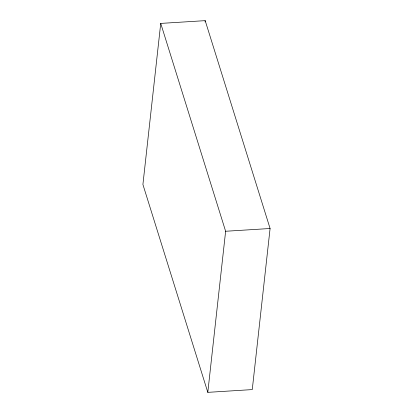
<?xml version="1.0" encoding="UTF-8"?>
<svg xmlns="http://www.w3.org/2000/svg" width="413" height="413" viewBox="0 0 413 413"><rect width="100%" height="100%" fill="white"/><g stroke="black" fill="none" stroke-linecap="round" stroke-linejoin="round"><path stroke-width="0.62" d="M160.734 23.407L142.913 184.492L207.806 392.35L252.266 389.593L270.087 228.508L205.194 20.65L160.734 23.407L225.627 231.259L207.806 392.35M205.054 21.93L205.194 20.65M225.627 231.259L270.087 228.508"/></g></svg>
